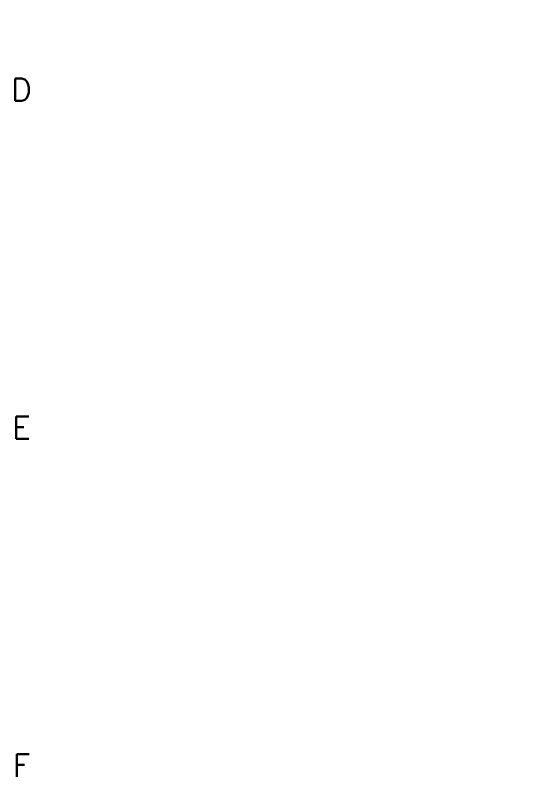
# Model space of a CAD drawing. Extents: x 295 to 953, y 10 to 290.
# Drawn here: x 884.6 to 952.6, y 36 to 137.4 of the extents above; entities that cross this region are included whole.
import ezdxf
from ezdxf.enums import TextEntityAlignment as Align

# ---------------------------------------------------------------- set-up
doc = ezdxf.new("R2010")
doc.units = 0
doc.header["$LTSCALE"] = 5
doc.header["$MEASUREMENT"] = 0
doc.layers.get('0').update_dxf_attribs({"linetype": 'CONTINUOUS', "lineweight": 25})
doc.layers.add('6', color=6, linetype='CONTINUOUS', lineweight=13)
doc.layers.add('문자', color=4, linetype='CONTINUOUS')
doc.styles.get("Standard").update_dxf_attribs({"font": 'simplex.shx'})
doc.styles.add('굴림체', font='')
doc.styles.get('굴림체').set_extended_font_data('GulimChe')

# ---------------------------------------------------------------- blocks, each defined once
blk = doc.blocks.new('C')
at = {"layer": '문자'}
for s, p in [('D', (408.5, 127.5)), ('E', (408.5, 82.5)), ('F', (408.5, 37.5))]:
    blk.add_text(s, height=3, dxfattribs=at).set_placement(p, align=Align.MIDDLE)

msp = doc.modelspace()

# ---------------------------------------------------------------- block references
msp.add_blockref('C', (476.98, 0))

# ---------------------------------------------------------------- texts
at = {"layer": '6', "color": 4, "char_height": 3, "attachment_point": 4, "style": '굴림체'}
for insert, width in [((905.28, 137.42), 36.962), ((952.58, 106.26), 52.2944), ((952.58, 102.14), 52.2944)]:
    msp.add_mtext('{\\f굴림|b0|i0|c129;\\C7;', dxfattribs=dict(at, insert=insert, width=width))

doc.saveas('drawing.dxf')
